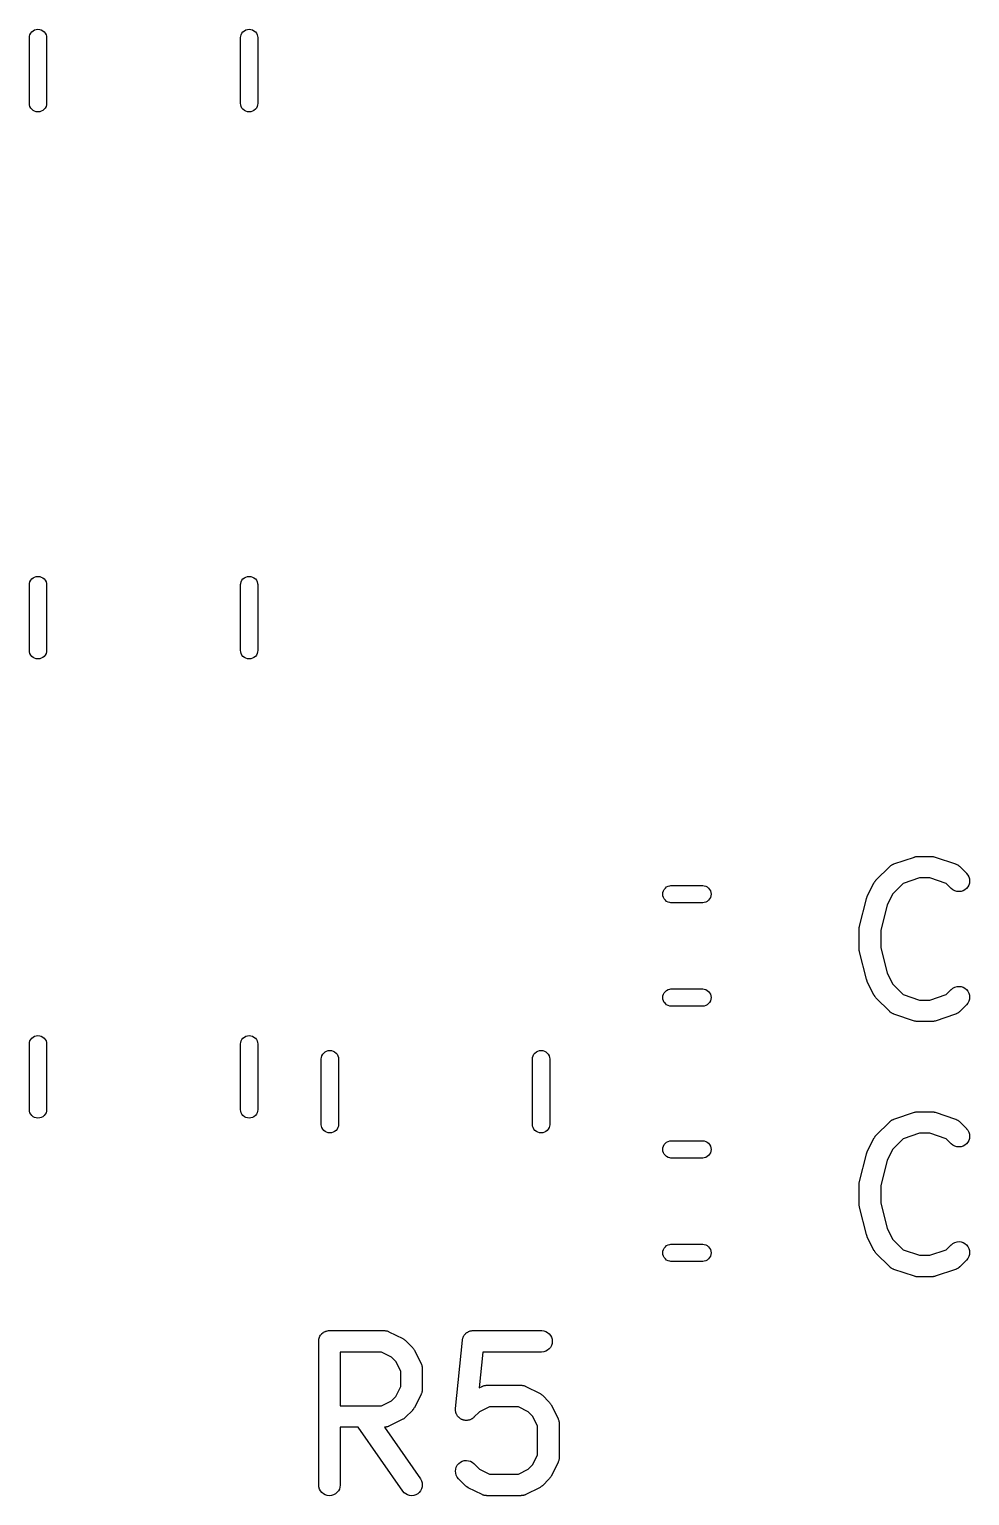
# Model space of a CAD drawing. Extents: x 86.3 to 156, y -71.2 to -29.1.
# Drawn here: x 143.48 to 150.02, y -50.57 to -40.35 of the extents above; entities that cross this region are included whole.
import ezdxf

# ---------------------------------------------------------------- set-up
doc = ezdxf.new("R2010")
doc.units = 0
doc.layers.add('BLACK', color=7, linetype='CONTINUOUS')

msp = doc.modelspace()

# ---------------------------------------------------------------- linework, layer by layer
at = {"layer": 'BLACK', "linetype": 'CONTINUOUS'}
for p, q in [((143.477, -40.41), (143.478, -40.4012)), ((143.477, -40.87), (143.477, -40.41)), ((143.478, -40.4012), (143.481, -40.3899)), ((143.481, -40.3899), (143.487, -40.3794)), ((143.487, -40.3794), (143.494, -40.3703)), ((143.494, -40.3703), (143.504, -40.3628)), ((143.504, -40.3628), (143.514, -40.3572)), ((143.514, -40.3572), (143.525, -40.3538)), ((143.525, -40.3538), (143.537, -40.3526)), ((143.537, -40.3526), (143.549, -40.3538)), ((143.549, -40.3538), (143.56, -40.3572)), ((143.56, -40.3572), (143.57, -40.3628)), ((143.57, -40.3628), (143.58, -40.3703)), ((143.58, -40.3703), (143.587, -40.3794)), ((143.587, -40.3794), (143.593, -40.3899)), ((143.593, -40.3899), (143.596, -40.4012)), ((143.596, -40.4012), (143.597, -40.41)), ((143.597, -40.41), (143.597, -40.87)), ((144.947, -40.41), (144.948, -40.4012)), ((144.947, -40.87), (144.947, -40.41)), ((144.948, -40.4012), (144.951, -40.3899)), ((144.951, -40.3899), (144.957, -40.3794)), ((144.957, -40.3794), (144.964, -40.3703)), ((144.964, -40.3703), (144.974, -40.3628)), ((144.974, -40.3628), (144.984, -40.3572)), ((144.984, -40.3572), (144.995, -40.3538)), ((144.995, -40.3538), (145.007, -40.3526)), ((145.007, -40.3526), (145.019, -40.3538)), ((145.019, -40.3538), (145.03, -40.3572)), ((145.03, -40.3572), (145.04, -40.3628)), ((145.04, -40.3628), (145.05, -40.3703)), ((145.05, -40.3703), (145.057, -40.3794)), ((145.057, -40.3794), (145.063, -40.3899)), ((145.063, -40.3899), (145.066, -40.4012)), ((145.066, -40.4012), (145.067, -40.41)), ((145.067, -40.41), (145.067, -40.87)), ((143.478, -40.8788), (143.477, -40.87)), ((143.481, -40.8901), (143.478, -40.8788)), ((143.487, -40.9006), (143.481, -40.8901)), ((143.494, -40.9097), (143.487, -40.9006)), ((143.504, -40.9172), (143.494, -40.9097)), ((143.514, -40.9228), (143.504, -40.9172)), ((143.525, -40.9262), (143.514, -40.9228)), ((143.537, -40.9274), (143.525, -40.9262)), ((143.549, -40.9262), (143.537, -40.9274)), ((143.56, -40.9228), (143.549, -40.9262)), ((143.57, -40.9172), (143.56, -40.9228)), ((143.58, -40.9097), (143.57, -40.9172)), ((143.587, -40.9006), (143.58, -40.9097)), ((143.593, -40.8901), (143.587, -40.9006)), ((143.596, -40.8788), (143.593, -40.8901)), ((143.597, -40.87), (143.596, -40.8788)), ((144.948, -40.8788), (144.947, -40.87)), ((144.951, -40.8901), (144.948, -40.8788)), ((144.957, -40.9006), (144.951, -40.8901)), ((144.964, -40.9097), (144.957, -40.9006)), ((144.974, -40.9172), (144.964, -40.9097)), ((144.984, -40.9228), (144.974, -40.9172)), ((144.995, -40.9262), (144.984, -40.9228)), ((145.007, -40.9274), (144.995, -40.9262)), ((145.019, -40.9262), (145.007, -40.9274)), ((145.03, -40.9228), (145.019, -40.9262)), ((145.04, -40.9172), (145.03, -40.9228)), ((145.05, -40.9097), (145.04, -40.9172)), ((145.057, -40.9006), (145.05, -40.9097)), ((145.063, -40.8901), (145.057, -40.9006)), ((145.066, -40.8788), (145.063, -40.8901)), ((145.067, -40.87), (145.066, -40.8788)), ((143.477, -44.22), (143.478, -44.2112)), ((143.477, -44.68), (143.477, -44.22)), ((143.478, -44.2112), (143.481, -44.1999)), ((143.481, -44.1999), (143.487, -44.1894)), ((143.487, -44.1894), (143.494, -44.1803)), ((143.494, -44.1803), (143.504, -44.1728)), ((143.504, -44.1728), (143.514, -44.1672)), ((143.514, -44.1672), (143.525, -44.1638)), ((143.525, -44.1638), (143.537, -44.1626)), ((143.537, -44.1626), (143.549, -44.1638)), ((143.549, -44.1638), (143.56, -44.1672)), ((143.56, -44.1672), (143.57, -44.1728)), ((143.57, -44.1728), (143.58, -44.1803)), ((143.58, -44.1803), (143.587, -44.1894)), ((143.587, -44.1894), (143.593, -44.1999)), ((143.593, -44.1999), (143.596, -44.2112)), ((143.596, -44.2112), (143.597, -44.22)), ((143.597, -44.22), (143.597, -44.68)), ((144.947, -44.22), (144.948, -44.2112)), ((144.947, -44.68), (144.947, -44.22)), ((144.948, -44.2112), (144.951, -44.1999)), ((144.951, -44.1999), (144.957, -44.1894)), ((144.957, -44.1894), (144.964, -44.1803)), ((144.964, -44.1803), (144.974, -44.1728)), ((144.974, -44.1728), (144.984, -44.1672)), ((144.984, -44.1672), (144.995, -44.1638)), ((144.995, -44.1638), (145.007, -44.1626)), ((145.007, -44.1626), (145.019, -44.1638)), ((145.019, -44.1638), (145.03, -44.1672)), ((145.03, -44.1672), (145.04, -44.1728)), ((145.04, -44.1728), (145.05, -44.1803)), ((145.05, -44.1803), (145.057, -44.1894)), ((145.057, -44.1894), (145.063, -44.1999)), ((145.063, -44.1999), (145.066, -44.2112)), ((145.066, -44.2112), (145.067, -44.22)), ((145.067, -44.22), (145.067, -44.68)), ((143.478, -44.6888), (143.477, -44.68)), ((143.481, -44.7001), (143.478, -44.6888)), ((143.487, -44.7106), (143.481, -44.7001)), ((143.494, -44.7197), (143.487, -44.7106)), ((143.504, -44.7272), (143.494, -44.7197)), ((143.514, -44.7328), (143.504, -44.7272)), ((143.57, -44.7272), (143.56, -44.7328)), ((143.58, -44.7197), (143.57, -44.7272)), ((143.587, -44.7106), (143.58, -44.7197)), ((143.593, -44.7001), (143.587, -44.7106)), ((143.596, -44.6888), (143.593, -44.7001)), ((143.597, -44.68), (143.596, -44.6888)), ((144.948, -44.6888), (144.947, -44.68)), ((144.951, -44.7001), (144.948, -44.6888)), ((144.957, -44.7106), (144.951, -44.7001)), ((144.964, -44.7197), (144.957, -44.7106)), ((144.974, -44.7272), (144.964, -44.7197)), ((144.984, -44.7328), (144.974, -44.7272)), ((145.04, -44.7272), (145.03, -44.7328)), ((145.05, -44.7197), (145.04, -44.7272)), ((145.057, -44.7106), (145.05, -44.7197)), ((145.063, -44.7001), (145.057, -44.7106)), ((145.066, -44.6888), (145.063, -44.7001)), ((145.067, -44.68), (145.066, -44.6888)), ((143.525, -44.7362), (143.514, -44.7328)), ((143.537, -44.7374), (143.525, -44.7362)), ((143.549, -44.7362), (143.537, -44.7374)), ((143.56, -44.7328), (143.549, -44.7362)), ((144.995, -44.7362), (144.984, -44.7328)), ((145.007, -44.7374), (144.995, -44.7362)), ((145.019, -44.7362), (145.007, -44.7374)), ((145.03, -44.7328), (145.019, -44.7362)), ((149.495, -46.1648), (149.638, -46.1172)), ((149.638, -46.1172), (149.639, -46.1169)), ((149.639, -46.1169), (149.643, -46.116)), ((149.643, -46.116), (149.647, -46.1148)), ((149.647, -46.1148), (149.65, -46.1145)), ((149.65, -46.1145), (149.653, -46.1139)), ((149.653, -46.1139), (149.657, -46.1138)), ((149.657, -46.1138), (149.662, -46.1134)), ((149.662, -46.1134), (149.757, -46.1134)), ((149.757, -46.1134), (149.758, -46.1134)), ((149.758, -46.1134), (149.762, -46.1139)), ((149.762, -46.1139), (149.766, -46.114)), ((149.766, -46.114), (149.769, -46.1147)), ((149.769, -46.1147), (149.772, -46.115)), ((149.772, -46.115), (149.776, -46.1163)), ((149.776, -46.1163), (149.781, -46.1172)), ((149.781, -46.1172), (149.923, -46.1648)), ((149.37, -46.2782), (149.466, -46.183)), ((149.466, -46.1822), (149.468, -46.1809)), ((149.466, -46.183), (149.466, -46.1822)), ((149.468, -46.1809), (149.47, -46.1793)), ((149.47, -46.1793), (149.474, -46.1763)), ((149.474, -46.1763), (149.478, -46.1731)), ((149.478, -46.1731), (149.48, -46.1721)), ((149.48, -46.1721), (149.482, -46.1708)), ((149.482, -46.1708), (149.486, -46.1687)), ((149.486, -46.1687), (149.491, -46.1664)), ((149.491, -46.1664), (149.493, -46.1657)), ((149.493, -46.1657), (149.495, -46.1648)), ((149.674, -46.2634), (149.559, -46.3016)), ((149.745, -46.2634), (149.674, -46.2634)), ((149.859, -46.3016), (149.745, -46.2634)), ((149.923, -46.1648), (149.924, -46.1652)), ((149.924, -46.1652), (149.926, -46.1661)), ((149.926, -46.1661), (149.929, -46.1668)), ((149.929, -46.1668), (149.933, -46.1692)), ((149.933, -46.1692), (149.938, -46.1713)), ((149.938, -46.1713), (149.939, -46.1726)), ((149.939, -46.1726), (149.941, -46.1737)), ((149.941, -46.1737), (149.945, -46.1769)), ((149.945, -46.1769), (149.95, -46.1799)), ((149.95, -46.1799), (149.951, -46.1816)), ((149.951, -46.1816), (149.953, -46.183)), ((149.953, -46.183), (150, -46.2306)), ((150, -46.2306), (150.001, -46.2313)), ((150.001, -46.2313), (150.01, -46.2428)), ((150.01, -46.2428), (150.017, -46.2558)), ((150.017, -46.2558), (150.021, -46.2698)), ((147.886, -46.376), (147.887, -46.3642)), ((147.887, -46.3642), (147.89, -46.3529)), ((147.89, -46.3529), (147.896, -46.3425)), ((147.896, -46.3425), (147.904, -46.3334)), ((147.904, -46.3334), (147.913, -46.3259)), ((147.913, -46.3259), (147.923, -46.3203)), ((147.923, -46.3203), (147.934, -46.3169)), ((147.934, -46.3169), (147.943, -46.316)), ((147.943, -46.316), (148.165, -46.316)), ((148.165, -46.316), (148.174, -46.3169)), ((148.174, -46.3169), (148.185, -46.3203)), ((148.185, -46.3203), (148.195, -46.3259)), ((148.195, -46.3259), (148.204, -46.3334)), ((148.204, -46.3334), (148.212, -46.3425)), ((148.212, -46.3425), (148.218, -46.3529)), ((148.218, -46.3529), (148.221, -46.3642)), ((148.221, -46.3642), (148.222, -46.376)), ((149.309, -46.3929), (149.356, -46.2977)), ((149.356, -46.2977), (149.357, -46.2968)), ((149.357, -46.2968), (149.359, -46.2932)), ((149.359, -46.2932), (149.361, -46.2895)), ((149.361, -46.2895), (149.363, -46.2871)), ((149.363, -46.2871), (149.365, -46.2845)), ((149.365, -46.2845), (149.368, -46.2815)), ((149.368, -46.2815), (149.37, -46.2782)), ((149.559, -46.3016), (149.485, -46.3757)), ((149.894, -46.3367), (149.859, -46.3016)), ((149.906, -46.3459), (149.894, -46.3367)), ((149.919, -46.3529), (149.906, -46.3459)), ((149.933, -46.3571), (149.919, -46.3529)), ((149.947, -46.3586), (149.933, -46.3571)), ((149.962, -46.3572), (149.947, -46.3586)), ((149.976, -46.3531), (149.962, -46.3572)), ((149.989, -46.3462), (149.976, -46.3531)), ((150, -46.337), (149.989, -46.3462)), ((150.009, -46.3258), (150, -46.337)), ((150.016, -46.3129), (150.009, -46.3258)), ((150.021, -46.299), (150.016, -46.3129)), ((150.021, -46.2698), (150.022, -46.2844)), ((150.022, -46.2844), (150.021, -46.299)), ((147.887, -46.3878), (147.886, -46.376)), ((147.89, -46.3991), (147.887, -46.3878)), ((147.896, -46.4095), (147.89, -46.3991)), ((147.904, -46.4186), (147.896, -46.4095)), ((147.913, -46.4261), (147.904, -46.4186)), ((147.923, -46.4317), (147.913, -46.4261)), ((147.934, -46.4351), (147.923, -46.4317)), ((147.943, -46.436), (147.934, -46.4351)), ((148.165, -46.436), (147.943, -46.436)), ((148.174, -46.4351), (148.165, -46.436)), ((148.185, -46.4317), (148.174, -46.4351)), ((148.195, -46.4261), (148.185, -46.4317)), ((148.204, -46.4186), (148.195, -46.4261)), ((148.212, -46.4095), (148.204, -46.4186)), ((148.218, -46.3991), (148.212, -46.4095)), ((148.221, -46.3878), (148.218, -46.3991)), ((148.222, -46.376), (148.221, -46.3878)), ((149.256, -46.5988), (149.303, -46.4083)), ((149.303, -46.4073), (149.304, -46.4069)), ((149.303, -46.4083), (149.303, -46.4073)), ((149.304, -46.4066), (149.306, -46.4001)), ((149.304, -46.4069), (149.304, -46.4066)), ((149.306, -46.4001), (149.309, -46.3936)), ((149.309, -46.3933), (149.309, -46.3929)), ((149.309, -46.3936), (149.309, -46.3933)), ((149.447, -46.4527), (149.403, -46.6262)), ((149.485, -46.3757), (149.447, -46.4527)), ((149.253, -46.6132), (149.254, -46.6073)), ((149.253, -46.6146), (149.253, -46.6132)), ((149.253, -46.6159), (149.253, -46.6146)), ((149.253, -46.617), (149.253, -46.6159)), ((149.253, -46.7598), (149.253, -46.617)), ((149.254, -46.6073), (149.255, -46.6014)), ((149.255, -46.6001), (149.256, -46.5988)), ((149.255, -46.6014), (149.255, -46.6001)), ((149.403, -46.6262), (149.403, -46.7506)), ((149.253, -46.7611), (149.253, -46.7598)), ((149.253, -46.7625), (149.253, -46.7611)), ((149.254, -46.7684), (149.253, -46.7625)), ((149.255, -46.7744), (149.254, -46.7684)), ((149.255, -46.7757), (149.255, -46.7744)), ((149.403, -46.7506), (149.447, -46.9241)), ((149.255, -46.777), (149.255, -46.7757)), ((149.256, -46.778), (149.255, -46.777)), ((149.303, -46.9685), (149.256, -46.778)), ((149.303, -46.9688), (149.303, -46.9685)), ((149.303, -46.9691), (149.303, -46.9688)), ((149.306, -46.9756), (149.303, -46.9691)), ((149.308, -46.9823), (149.306, -46.9756)), ((149.447, -46.9241), (149.485, -47.0011)), ((147.887, -47.0842), (147.89, -47.0729)), ((147.89, -47.0729), (147.896, -47.0625)), ((147.896, -47.0625), (147.904, -47.0534)), ((147.904, -47.0534), (147.913, -47.0459)), ((147.913, -47.0459), (147.923, -47.0403)), ((147.923, -47.0403), (147.934, -47.0369)), ((147.934, -47.0369), (147.943, -47.036)), ((147.943, -47.036), (148.165, -47.036)), ((148.165, -47.036), (148.174, -47.0369)), ((148.174, -47.0369), (148.185, -47.0403)), ((148.185, -47.0403), (148.195, -47.0459)), ((148.195, -47.0459), (148.204, -47.0534)), ((148.204, -47.0534), (148.212, -47.0625)), ((148.212, -47.0625), (148.218, -47.0729)), ((148.218, -47.0729), (148.221, -47.0842)), ((149.308, -46.9826), (149.308, -46.9823)), ((149.308, -46.9829), (149.308, -46.9826)), ((149.309, -46.9838), (149.308, -46.9829)), ((149.356, -47.0791), (149.309, -46.9838)), ((149.359, -47.0826), (149.356, -47.0791)), ((149.485, -47.0011), (149.559, -47.0752)), ((149.559, -47.0752), (149.674, -47.1134)), ((149.745, -47.1134), (149.859, -47.0752)), ((149.859, -47.0752), (149.894, -47.0401)), ((149.894, -47.0401), (149.895, -47.0394)), ((149.895, -47.0394), (149.906, -47.0302)), ((149.906, -47.0302), (149.919, -47.0235)), ((149.919, -47.0235), (149.934, -47.0194)), ((149.934, -47.0194), (149.948, -47.0181)), ((149.948, -47.0181), (149.963, -47.0197)), ((149.963, -47.0197), (149.977, -47.0241)), ((149.977, -47.0241), (149.989, -47.0311)), ((149.989, -47.0311), (150.001, -47.0405)), ((150.001, -47.0405), (150.01, -47.0519)), ((150.01, -47.0519), (150.017, -47.0648)), ((150.017, -47.0648), (150.021, -47.0788)), ((150.021, -47.0788), (150.022, -47.0934)), ((147.886, -47.096), (147.887, -47.0842)), ((147.887, -47.1078), (147.886, -47.096)), ((147.89, -47.1191), (147.887, -47.1078)), ((147.896, -47.1295), (147.89, -47.1191)), ((147.904, -47.1386), (147.896, -47.1295)), ((147.913, -47.1461), (147.904, -47.1386)), ((147.923, -47.1517), (147.913, -47.1461)), ((147.934, -47.1551), (147.923, -47.1517)), ((147.943, -47.156), (147.934, -47.1551)), ((148.165, -47.156), (147.943, -47.156)), ((148.174, -47.1551), (148.165, -47.156)), ((148.185, -47.1517), (148.174, -47.1551)), ((148.195, -47.1461), (148.185, -47.1517)), ((148.204, -47.1386), (148.195, -47.1461)), ((148.212, -47.1295), (148.204, -47.1386)), ((148.218, -47.1191), (148.212, -47.1295)), ((148.221, -47.1078), (148.218, -47.1191)), ((148.221, -47.0842), (148.222, -47.096)), ((148.222, -47.096), (148.221, -47.1078)), ((149.361, -47.0864), (149.359, -47.0826)), ((149.363, -47.0888), (149.361, -47.0864)), ((149.364, -47.0915), (149.363, -47.0888)), ((149.367, -47.0945), (149.364, -47.0915)), ((149.37, -47.0978), (149.367, -47.0945)), ((149.37, -47.0986), (149.37, -47.0978)), ((149.466, -47.1938), (149.37, -47.0986)), ((149.674, -47.1134), (149.745, -47.1134)), ((150, -47.1462), (149.953, -47.1938)), ((150.01, -47.1349), (150, -47.1462)), ((150.017, -47.122), (150.01, -47.1349)), ((150.021, -47.108), (150.017, -47.122)), ((150.022, -47.0934), (150.021, -47.108)), ((149.467, -47.1952), (149.466, -47.1938)), ((149.469, -47.1968), (149.467, -47.1952)), ((149.473, -47.1998), (149.469, -47.1968)), ((149.477, -47.2031), (149.473, -47.1998)), ((149.479, -47.2041), (149.477, -47.2031)), ((149.481, -47.2054), (149.479, -47.2041)), ((149.485, -47.2076), (149.481, -47.2054)), ((149.49, -47.21), (149.485, -47.2076)), ((149.492, -47.2106), (149.49, -47.21)), ((149.494, -47.2116), (149.492, -47.2106)), ((149.495, -47.2119), (149.494, -47.2116)), ((149.638, -47.2595), (149.495, -47.2119)), ((149.642, -47.2605), (149.638, -47.2595)), ((149.646, -47.2617), (149.642, -47.2605)), ((149.649, -47.2621), (149.646, -47.2617)), ((149.652, -47.2628), (149.649, -47.2621)), ((149.656, -47.2629), (149.652, -47.2628)), ((149.661, -47.2634), (149.656, -47.2629)), ((149.662, -47.2634), (149.661, -47.2634)), ((149.757, -47.2634), (149.662, -47.2634)), ((149.761, -47.263), (149.757, -47.2634)), ((149.765, -47.2629), (149.761, -47.263)), ((149.768, -47.2623), (149.765, -47.2629)), ((149.771, -47.262), (149.768, -47.2623)), ((149.775, -47.2607), (149.771, -47.262)), ((149.78, -47.2599), (149.775, -47.2607)), ((149.781, -47.2595), (149.78, -47.2599)), ((149.923, -47.2119), (149.781, -47.2595)), ((149.925, -47.211), (149.923, -47.2119)), ((149.928, -47.2104), (149.925, -47.211)), ((149.932, -47.208), (149.928, -47.2104)), ((149.937, -47.206), (149.932, -47.208)), ((149.939, -47.2047), (149.937, -47.206)), ((149.941, -47.2037), (149.939, -47.2047)), ((149.945, -47.2005), (149.941, -47.2037)), ((149.949, -47.1975), (149.945, -47.2005)), ((149.95, -47.1959), (149.949, -47.1975)), ((149.952, -47.1945), (149.95, -47.1959)), ((149.953, -47.1938), (149.952, -47.1945)), ((143.487, -47.3879), (143.494, -47.3788)), ((143.494, -47.3788), (143.504, -47.3713)), ((143.504, -47.3713), (143.514, -47.3657)), ((143.514, -47.3657), (143.525, -47.3623)), ((143.525, -47.3623), (143.537, -47.3611)), ((143.537, -47.3611), (143.549, -47.3623)), ((143.549, -47.3623), (143.56, -47.3657)), ((143.56, -47.3657), (143.57, -47.3713)), ((143.57, -47.3713), (143.58, -47.3788)), ((143.58, -47.3788), (143.587, -47.3879)), ((144.957, -47.3879), (144.964, -47.3788)), ((144.964, -47.3788), (144.974, -47.3713)), ((144.974, -47.3713), (144.984, -47.3657)), ((144.984, -47.3657), (144.995, -47.3623)), ((144.995, -47.3623), (145.007, -47.3611)), ((145.007, -47.3611), (145.019, -47.3623)), ((145.019, -47.3623), (145.03, -47.3657)), ((145.03, -47.3657), (145.04, -47.3713)), ((145.04, -47.3713), (145.05, -47.3788)), ((145.05, -47.3788), (145.057, -47.3879)), ((143.477, -47.4185), (143.478, -47.4097)), ((143.477, -47.8785), (143.477, -47.4185)), ((143.478, -47.4097), (143.481, -47.3984)), ((143.481, -47.3984), (143.487, -47.3879)), ((143.587, -47.3879), (143.593, -47.3984)), ((143.593, -47.3984), (143.596, -47.4097)), ((143.596, -47.4097), (143.597, -47.4185)), ((143.597, -47.4185), (143.597, -47.8785)), ((144.947, -47.4185), (144.948, -47.4097)), ((144.947, -47.8785), (144.947, -47.4185)), ((144.948, -47.4097), (144.951, -47.3984)), ((144.951, -47.3984), (144.957, -47.3879)), ((145.057, -47.3879), (145.063, -47.3984)), ((145.063, -47.3984), (145.066, -47.4097)), ((145.066, -47.4097), (145.067, -47.4185)), ((145.067, -47.4185), (145.067, -47.8785)), ((145.519, -47.4914), (145.526, -47.4823)), ((145.526, -47.4823), (145.536, -47.4748)), ((145.536, -47.4748), (145.546, -47.4692)), ((145.546, -47.4692), (145.557, -47.4658)), ((145.557, -47.4658), (145.569, -47.4646)), ((145.569, -47.4646), (145.581, -47.4658)), ((145.581, -47.4658), (145.592, -47.4692)), ((145.592, -47.4692), (145.602, -47.4748)), ((145.602, -47.4748), (145.612, -47.4823)), ((145.612, -47.4823), (145.619, -47.4914)), ((146.989, -47.4914), (146.996, -47.4823)), ((146.996, -47.4823), (147.006, -47.4748)), ((147.006, -47.4748), (147.016, -47.4692)), ((147.016, -47.4692), (147.027, -47.4658)), ((147.027, -47.4658), (147.039, -47.4646)), ((147.039, -47.4646), (147.051, -47.4658)), ((147.051, -47.4658), (147.062, -47.4692)), ((147.062, -47.4692), (147.072, -47.4748)), ((147.072, -47.4748), (147.082, -47.4823)), ((147.082, -47.4823), (147.089, -47.4914)), ((145.509, -47.522), (145.51, -47.5132)), ((145.509, -47.982), (145.509, -47.522)), ((145.51, -47.5132), (145.513, -47.5019)), ((145.513, -47.5019), (145.519, -47.4914)), ((145.619, -47.4914), (145.625, -47.5019)), ((145.625, -47.5019), (145.628, -47.5132)), ((145.628, -47.5132), (145.629, -47.522)), ((145.629, -47.522), (145.629, -47.982)), ((146.979, -47.522), (146.98, -47.5132)), ((146.979, -47.982), (146.979, -47.522)), ((146.98, -47.5132), (146.983, -47.5019)), ((146.983, -47.5019), (146.989, -47.4914)), ((147.089, -47.4914), (147.095, -47.5019)), ((147.095, -47.5019), (147.098, -47.5132)), ((147.098, -47.5132), (147.099, -47.522)), ((147.099, -47.522), (147.099, -47.982)), ((143.478, -47.8873), (143.477, -47.8785)), ((143.481, -47.8986), (143.478, -47.8873)), ((143.596, -47.8873), (143.593, -47.8986)), ((143.597, -47.8785), (143.596, -47.8873)), ((144.948, -47.8873), (144.947, -47.8785)), ((144.951, -47.8986), (144.948, -47.8873)), ((145.066, -47.8873), (145.063, -47.8986)), ((145.067, -47.8785), (145.066, -47.8873)), ((149.495, -47.9428), (149.638, -47.8952)), ((149.638, -47.8952), (149.639, -47.8949)), ((149.639, -47.8949), (149.643, -47.894)), ((149.643, -47.894), (149.647, -47.8928)), ((149.647, -47.8928), (149.65, -47.8925)), ((149.65, -47.8925), (149.653, -47.8919)), ((149.653, -47.8919), (149.657, -47.8918)), ((149.657, -47.8918), (149.662, -47.8914)), ((149.662, -47.8914), (149.757, -47.8914)), ((149.757, -47.8914), (149.758, -47.8914)), ((149.758, -47.8914), (149.762, -47.8919)), ((149.762, -47.8919), (149.766, -47.892)), ((149.766, -47.892), (149.769, -47.8927)), ((149.769, -47.8927), (149.772, -47.893)), ((149.772, -47.893), (149.776, -47.8943)), ((149.776, -47.8943), (149.781, -47.8952)), ((149.781, -47.8952), (149.923, -47.9428)), ((143.487, -47.9091), (143.481, -47.8986)), ((143.494, -47.9182), (143.487, -47.9091)), ((143.504, -47.9257), (143.494, -47.9182)), ((143.514, -47.9313), (143.504, -47.9257)), ((143.525, -47.9347), (143.514, -47.9313)), ((143.537, -47.9359), (143.525, -47.9347)), ((143.549, -47.9347), (143.537, -47.9359)), ((143.56, -47.9313), (143.549, -47.9347)), ((143.57, -47.9257), (143.56, -47.9313)), ((143.58, -47.9182), (143.57, -47.9257)), ((143.587, -47.9091), (143.58, -47.9182)), ((143.593, -47.8986), (143.587, -47.9091)), ((144.957, -47.9091), (144.951, -47.8986)), ((144.964, -47.9182), (144.957, -47.9091)), ((144.974, -47.9257), (144.964, -47.9182)), ((144.984, -47.9313), (144.974, -47.9257)), ((144.995, -47.9347), (144.984, -47.9313)), ((145.007, -47.9359), (144.995, -47.9347)), ((145.019, -47.9347), (145.007, -47.9359)), ((145.03, -47.9313), (145.019, -47.9347)), ((145.04, -47.9257), (145.03, -47.9313)), ((145.05, -47.9182), (145.04, -47.9257)), ((145.057, -47.9091), (145.05, -47.9182)), ((145.063, -47.8986), (145.057, -47.9091)), ((145.51, -47.9908), (145.509, -47.982)), ((145.513, -48.0021), (145.51, -47.9908)), ((145.628, -47.9908), (145.625, -48.0021)), ((145.629, -47.982), (145.628, -47.9908)), ((146.98, -47.9908), (146.979, -47.982)), ((146.983, -48.0021), (146.98, -47.9908)), ((147.098, -47.9908), (147.095, -48.0021)), ((147.099, -47.982), (147.098, -47.9908)), ((149.37, -48.0562), (149.466, -47.961)), ((149.466, -47.9602), (149.468, -47.9589)), ((149.466, -47.961), (149.466, -47.9602)), ((149.468, -47.9589), (149.47, -47.9573)), ((149.47, -47.9573), (149.474, -47.9543)), ((149.474, -47.9543), (149.478, -47.9511)), ((149.478, -47.9511), (149.48, -47.9501)), ((149.48, -47.9501), (149.482, -47.9488)), ((149.482, -47.9488), (149.486, -47.9467)), ((149.486, -47.9467), (149.491, -47.9444)), ((149.491, -47.9444), (149.493, -47.9437)), ((149.493, -47.9437), (149.495, -47.9428)), ((149.923, -47.9428), (149.924, -47.9432)), ((149.924, -47.9432), (149.926, -47.9441)), ((149.926, -47.9441), (149.929, -47.9448)), ((149.929, -47.9448), (149.933, -47.9472)), ((149.933, -47.9472), (149.938, -47.9493)), ((149.938, -47.9493), (149.939, -47.9506)), ((149.939, -47.9506), (149.941, -47.9517)), ((149.941, -47.9517), (149.945, -47.9549)), ((149.945, -47.9549), (149.95, -47.9579)), ((149.95, -47.9579), (149.951, -47.9596)), ((149.951, -47.9596), (149.953, -47.961)), ((149.953, -47.961), (150, -48.0086)), ((145.519, -48.0126), (145.513, -48.0021)), ((145.526, -48.0217), (145.519, -48.0126)), ((145.536, -48.0292), (145.526, -48.0217)), ((145.546, -48.0348), (145.536, -48.0292)), ((145.557, -48.0382), (145.546, -48.0348)), ((145.569, -48.0394), (145.557, -48.0382)), ((145.581, -48.0382), (145.569, -48.0394)), ((145.592, -48.0348), (145.581, -48.0382)), ((145.602, -48.0292), (145.592, -48.0348)), ((145.612, -48.0217), (145.602, -48.0292)), ((145.619, -48.0126), (145.612, -48.0217)), ((145.625, -48.0021), (145.619, -48.0126)), ((146.989, -48.0126), (146.983, -48.0021)), ((146.996, -48.0217), (146.989, -48.0126)), ((147.006, -48.0292), (146.996, -48.0217)), ((147.016, -48.0348), (147.006, -48.0292)), ((147.027, -48.0382), (147.016, -48.0348)), ((147.039, -48.0394), (147.027, -48.0382)), ((147.051, -48.0382), (147.039, -48.0394)), ((147.062, -48.0348), (147.051, -48.0382)), ((147.072, -48.0292), (147.062, -48.0348)), ((147.082, -48.0217), (147.072, -48.0292)), ((147.089, -48.0126), (147.082, -48.0217)), ((147.095, -48.0021), (147.089, -48.0126)), ((147.913, -48.1039), (147.923, -48.0983)), ((147.923, -48.0983), (147.934, -48.0949)), ((147.934, -48.0949), (147.943, -48.094)), ((147.943, -48.094), (148.165, -48.094)), ((148.165, -48.094), (148.174, -48.0949)), ((148.174, -48.0949), (148.185, -48.0983)), ((148.185, -48.0983), (148.195, -48.1039)), ((149.309, -48.1709), (149.356, -48.0757)), ((149.356, -48.0757), (149.357, -48.0748)), ((149.357, -48.0748), (149.359, -48.0712)), ((149.359, -48.0712), (149.361, -48.0675)), ((149.361, -48.0675), (149.363, -48.0651)), ((149.363, -48.0651), (149.365, -48.0625)), ((149.365, -48.0625), (149.368, -48.0595)), ((149.368, -48.0595), (149.37, -48.0562)), ((149.559, -48.0796), (149.485, -48.1537)), ((149.674, -48.0414), (149.559, -48.0796)), ((149.745, -48.0414), (149.674, -48.0414)), ((149.859, -48.0796), (149.745, -48.0414)), ((149.894, -48.1147), (149.859, -48.0796)), ((150, -48.0086), (150.001, -48.0093)), ((150.001, -48.0093), (150.01, -48.0208)), ((150.016, -48.0909), (150.009, -48.1038)), ((150.01, -48.0208), (150.017, -48.0338)), ((150.021, -48.077), (150.016, -48.0909)), ((150.017, -48.0338), (150.021, -48.0478)), ((150.021, -48.0478), (150.022, -48.0624)), ((150.022, -48.0624), (150.021, -48.077)), ((147.886, -48.154), (147.887, -48.1422)), ((147.887, -48.1658), (147.886, -48.154)), ((147.887, -48.1422), (147.89, -48.1309)), ((147.89, -48.1771), (147.887, -48.1658)), ((147.89, -48.1309), (147.896, -48.1205)), ((147.896, -48.1875), (147.89, -48.1771)), ((147.896, -48.1205), (147.904, -48.1114)), ((147.904, -48.1966), (147.896, -48.1875)), ((147.904, -48.1114), (147.913, -48.1039)), ((147.913, -48.2041), (147.904, -48.1966)), ((147.923, -48.2097), (147.913, -48.2041)), ((148.195, -48.2041), (148.185, -48.2097)), ((148.195, -48.1039), (148.204, -48.1114)), ((148.204, -48.1966), (148.195, -48.2041)), ((148.204, -48.1114), (148.212, -48.1205)), ((148.212, -48.1875), (148.204, -48.1966)), ((148.212, -48.1205), (148.218, -48.1309)), ((148.218, -48.1771), (148.212, -48.1875)), ((148.218, -48.1309), (148.221, -48.1422)), ((148.221, -48.1658), (148.218, -48.1771)), ((148.221, -48.1422), (148.222, -48.154)), ((148.222, -48.154), (148.221, -48.1658)), ((149.256, -48.3768), (149.303, -48.1863)), ((149.303, -48.1853), (149.304, -48.1849)), ((149.303, -48.1863), (149.303, -48.1853)), ((149.304, -48.1846), (149.306, -48.1781)), ((149.304, -48.1849), (149.304, -48.1846)), ((149.306, -48.1781), (149.309, -48.1716)), ((149.309, -48.1713), (149.309, -48.1709)), ((149.309, -48.1716), (149.309, -48.1713)), ((149.485, -48.1537), (149.447, -48.2307)), ((149.906, -48.1239), (149.894, -48.1147)), ((149.919, -48.1309), (149.906, -48.1239)), ((149.933, -48.1351), (149.919, -48.1309)), ((149.947, -48.1366), (149.933, -48.1351)), ((149.962, -48.1352), (149.947, -48.1366)), ((149.976, -48.1311), (149.962, -48.1352)), ((149.989, -48.1242), (149.976, -48.1311)), ((150, -48.115), (149.989, -48.1242)), ((150.009, -48.1038), (150, -48.115)), ((147.934, -48.2131), (147.923, -48.2097)), ((147.943, -48.214), (147.934, -48.2131)), ((148.165, -48.214), (147.943, -48.214)), ((148.174, -48.2131), (148.165, -48.214)), ((148.185, -48.2097), (148.174, -48.2131)), ((149.447, -48.2307), (149.403, -48.4042)), ((149.253, -48.3912), (149.254, -48.3853)), ((149.253, -48.3926), (149.253, -48.3912)), ((149.253, -48.3939), (149.253, -48.3926)), ((149.253, -48.395), (149.253, -48.3939)), ((149.253, -48.5378), (149.253, -48.395)), ((149.254, -48.3853), (149.255, -48.3794)), ((149.255, -48.3781), (149.256, -48.3768)), ((149.255, -48.3794), (149.255, -48.3781)), ((149.403, -48.4042), (149.403, -48.5286)), ((149.253, -48.5391), (149.253, -48.5378)), ((149.253, -48.5405), (149.253, -48.5391)), ((149.254, -48.5464), (149.253, -48.5405)), ((149.255, -48.5524), (149.254, -48.5464)), ((149.255, -48.5537), (149.255, -48.5524)), ((149.255, -48.555), (149.255, -48.5537)), ((149.256, -48.556), (149.255, -48.555)), ((149.303, -48.7465), (149.256, -48.556)), ((149.403, -48.5286), (149.447, -48.7021)), ((149.447, -48.7021), (149.485, -48.7791)), ((147.923, -48.8183), (147.934, -48.8149)), ((147.934, -48.8149), (147.943, -48.814)), ((147.943, -48.814), (148.165, -48.814)), ((148.165, -48.814), (148.174, -48.8149)), ((148.174, -48.8149), (148.185, -48.8183)), ((149.303, -48.7468), (149.303, -48.7465)), ((149.303, -48.7471), (149.303, -48.7468)), ((149.306, -48.7536), (149.303, -48.7471)), ((149.308, -48.7603), (149.306, -48.7536)), ((149.308, -48.7606), (149.308, -48.7603)), ((149.308, -48.7609), (149.308, -48.7606)), ((149.309, -48.7618), (149.308, -48.7609)), ((149.356, -48.8571), (149.309, -48.7618)), ((149.485, -48.7791), (149.559, -48.8532)), ((149.895, -48.8174), (149.906, -48.8082)), ((149.906, -48.8082), (149.919, -48.8015)), ((149.919, -48.8015), (149.934, -48.7974)), ((149.934, -48.7974), (149.948, -48.7961)), ((149.948, -48.7961), (149.963, -48.7977)), ((149.963, -48.7977), (149.977, -48.8021)), ((149.977, -48.8021), (149.989, -48.8091)), ((149.989, -48.8091), (150.001, -48.8185)), ((147.886, -48.874), (147.887, -48.8622)), ((147.887, -48.8858), (147.886, -48.874)), ((147.887, -48.8622), (147.89, -48.8509)), ((147.89, -48.8971), (147.887, -48.8858)), ((147.89, -48.8509), (147.896, -48.8405)), ((147.896, -48.9075), (147.89, -48.8971)), ((147.896, -48.8405), (147.904, -48.8314)), ((147.904, -48.9166), (147.896, -48.9075)), ((147.904, -48.8314), (147.913, -48.8239)), ((147.913, -48.9241), (147.904, -48.9166)), ((147.913, -48.8239), (147.923, -48.8183)), ((148.185, -48.8183), (148.195, -48.8239)), ((148.195, -48.8239), (148.204, -48.8314)), ((148.204, -48.9166), (148.195, -48.9241)), ((148.204, -48.8314), (148.212, -48.8405)), ((148.212, -48.9075), (148.204, -48.9166)), ((148.212, -48.8405), (148.218, -48.8509)), ((148.218, -48.8971), (148.212, -48.9075)), ((148.218, -48.8509), (148.221, -48.8622)), ((148.221, -48.8858), (148.218, -48.8971)), ((148.221, -48.8622), (148.222, -48.874)), ((148.222, -48.874), (148.221, -48.8858)), ((149.359, -48.8606), (149.356, -48.8571)), ((149.361, -48.8644), (149.359, -48.8606)), ((149.363, -48.8668), (149.361, -48.8644)), ((149.364, -48.8695), (149.363, -48.8668)), ((149.367, -48.8725), (149.364, -48.8695)), ((149.37, -48.8758), (149.367, -48.8725)), ((149.37, -48.8766), (149.37, -48.8758)), ((149.466, -48.9718), (149.37, -48.8766)), ((149.559, -48.8532), (149.674, -48.8914)), ((149.674, -48.8914), (149.745, -48.8914)), ((149.745, -48.8914), (149.859, -48.8532)), ((149.859, -48.8532), (149.894, -48.8181)), ((149.894, -48.8181), (149.895, -48.8174)), ((150.01, -48.9129), (150, -48.9242)), ((150.001, -48.8185), (150.01, -48.8299)), ((150.01, -48.8299), (150.017, -48.8428)), ((150.017, -48.9), (150.01, -48.9129)), ((150.017, -48.8428), (150.021, -48.8568)), ((150.021, -48.886), (150.017, -48.9)), ((150.021, -48.8568), (150.022, -48.8714)), ((150.022, -48.8714), (150.021, -48.886)), ((147.923, -48.9297), (147.913, -48.9241)), ((147.934, -48.9331), (147.923, -48.9297)), ((147.943, -48.934), (147.934, -48.9331)), ((148.165, -48.934), (147.943, -48.934)), ((148.174, -48.9331), (148.165, -48.934)), ((148.185, -48.9297), (148.174, -48.9331)), ((148.195, -48.9241), (148.185, -48.9297)), ((149.467, -48.9732), (149.466, -48.9718)), ((149.469, -48.9748), (149.467, -48.9732)), ((149.473, -48.9778), (149.469, -48.9748)), ((149.477, -48.9811), (149.473, -48.9778)), ((149.479, -48.9821), (149.477, -48.9811)), ((149.481, -48.9834), (149.479, -48.9821)), ((149.485, -48.9856), (149.481, -48.9834)), ((149.49, -48.988), (149.485, -48.9856)), ((149.492, -48.9886), (149.49, -48.988)), ((149.494, -48.9896), (149.492, -48.9886)), ((149.495, -48.9899), (149.494, -48.9896)), ((149.638, -49.0375), (149.495, -48.9899)), ((149.923, -48.9899), (149.781, -49.0375)), ((149.925, -48.989), (149.923, -48.9899)), ((149.928, -48.9884), (149.925, -48.989)), ((149.932, -48.986), (149.928, -48.9884)), ((149.937, -48.984), (149.932, -48.986)), ((149.939, -48.9827), (149.937, -48.984)), ((149.941, -48.9817), (149.939, -48.9827)), ((149.945, -48.9785), (149.941, -48.9817)), ((149.949, -48.9755), (149.945, -48.9785)), ((149.95, -48.9739), (149.949, -48.9755)), ((149.952, -48.9725), (149.95, -48.9739)), ((149.953, -48.9718), (149.952, -48.9725)), ((150, -48.9242), (149.953, -48.9718)), ((149.642, -49.0385), (149.638, -49.0375)), ((149.646, -49.0397), (149.642, -49.0385)), ((149.649, -49.0401), (149.646, -49.0397)), ((149.652, -49.0408), (149.649, -49.0401)), ((149.656, -49.0409), (149.652, -49.0408)), ((149.661, -49.0414), (149.656, -49.0409)), ((149.662, -49.0414), (149.661, -49.0414)), ((149.757, -49.0414), (149.662, -49.0414)), ((149.761, -49.041), (149.757, -49.0414)), ((149.765, -49.0409), (149.761, -49.041)), ((149.768, -49.0403), (149.765, -49.0409)), ((149.771, -49.04), (149.768, -49.0403)), ((149.775, -49.0387), (149.771, -49.04)), ((149.78, -49.0379), (149.775, -49.0387)), ((149.781, -49.0375), (149.78, -49.0379)), ((145.519, -49.4324), (145.524, -49.4279)), ((145.524, -49.4279), (145.525, -49.4278)), ((145.525, -49.4276), (145.531, -49.4244)), ((145.525, -49.4278), (145.525, -49.4276)), ((145.531, -49.4244), (145.537, -49.421)), ((145.537, -49.421), (145.538, -49.421)), ((145.538, -49.4208), (145.545, -49.4188)), ((145.538, -49.421), (145.538, -49.4208)), ((145.545, -49.4188), (145.551, -49.4168)), ((145.551, -49.4168), (145.552, -49.4168)), ((145.552, -49.4167), (145.559, -49.4161)), ((145.552, -49.4168), (145.552, -49.4167)), ((145.559, -49.4161), (145.566, -49.4154)), ((145.566, -49.4154), (145.947, -49.4154)), ((145.947, -49.4154), (145.948, -49.4154)), ((145.948, -49.4154), (145.95, -49.4156)), ((145.95, -49.4156), (145.952, -49.4156)), ((145.952, -49.4156), (145.957, -49.4164)), ((145.957, -49.4164), (145.962, -49.417)), ((145.962, -49.417), (145.965, -49.4177)), ((145.965, -49.4177), (145.967, -49.4181)), ((145.967, -49.4181), (145.972, -49.4199)), ((145.972, -49.4199), (145.976, -49.4214)), ((145.976, -49.4214), (145.978, -49.4225)), ((145.978, -49.4225), (145.98, -49.4233)), ((145.98, -49.4233), (146.076, -49.4709)), ((146.522, -49.43), (146.524, -49.4279)), ((146.524, -49.4279), (146.528, -49.426)), ((146.528, -49.426), (146.531, -49.4238)), ((146.531, -49.4238), (146.534, -49.4226)), ((146.534, -49.4226), (146.537, -49.421)), ((146.537, -49.421), (146.541, -49.4199)), ((146.541, -49.4199), (146.545, -49.4184)), ((146.545, -49.4184), (146.548, -49.4178)), ((146.548, -49.4178), (146.551, -49.4168)), ((146.551, -49.4168), (146.555, -49.4164)), ((146.555, -49.4164), (146.559, -49.4157)), ((146.559, -49.4157), (146.563, -49.4157)), ((146.563, -49.4157), (146.566, -49.4154)), ((146.566, -49.4154), (147.042, -49.4154)), ((147.042, -49.4154), (147.043, -49.4154)), ((147.043, -49.4154), (147.058, -49.417)), ((147.058, -49.417), (147.072, -49.4214)), ((147.072, -49.4214), (147.084, -49.4285)), ((147.084, -49.4285), (147.096, -49.4379)), ((145.491, -49.4893), (145.492, -49.4823)), ((145.491, -49.4898), (145.491, -49.4893)), ((145.491, -49.4899), (145.491, -49.4898)), ((145.491, -49.4904), (145.491, -49.4899)), ((145.491, -49.4899), (145.491, -49.4899)), ((145.491, -50.4904), (145.491, -49.4904)), ((145.492, -49.4753), (145.493, -49.475)), ((145.492, -49.4823), (145.492, -49.4753)), ((145.493, -49.4748), (145.495, -49.4681)), ((145.493, -49.475), (145.493, -49.4748)), ((145.495, -49.4681), (145.497, -49.4613)), ((145.497, -49.4608), (145.5, -49.4546)), ((145.497, -49.4611), (145.497, -49.4608)), ((145.497, -49.4613), (145.497, -49.4611)), ((145.5, -49.4546), (145.504, -49.4484)), ((145.504, -49.448), (145.509, -49.4426)), ((145.504, -49.4482), (145.504, -49.448)), ((145.504, -49.4484), (145.504, -49.4482)), ((145.509, -49.4426), (145.513, -49.4372)), ((145.513, -49.4368), (145.519, -49.4324)), ((145.513, -49.437), (145.513, -49.4368)), ((145.513, -49.4372), (145.513, -49.437)), ((146.076, -49.4709), (146.077, -49.4714)), ((146.077, -49.4714), (146.08, -49.4737)), ((146.08, -49.4737), (146.084, -49.4757)), ((146.084, -49.4757), (146.086, -49.4777)), ((146.086, -49.4777), (146.089, -49.4794)), ((146.089, -49.4794), (146.092, -49.4823)), ((146.092, -49.4823), (146.095, -49.485)), ((146.095, -49.485), (146.143, -49.5326)), ((146.444, -49.9591), (146.491, -49.4829)), ((146.491, -49.4819), (146.492, -49.4786)), ((146.491, -49.4829), (146.491, -49.4819)), ((146.492, -49.4753), (146.494, -49.4715)), ((146.492, -49.4786), (146.492, -49.4753)), ((146.494, -49.4676), (146.496, -49.4645)), ((146.494, -49.4715), (146.494, -49.4676)), ((146.496, -49.4645), (146.497, -49.4613)), ((146.497, -49.4613), (146.499, -49.4578)), ((146.499, -49.4578), (146.5, -49.4541)), ((146.5, -49.4541), (146.502, -49.4514)), ((146.502, -49.4514), (146.504, -49.4484)), ((146.504, -49.4484), (146.506, -49.4454)), ((146.506, -49.4454), (146.509, -49.4421)), ((146.509, -49.4421), (146.511, -49.4397)), ((146.511, -49.4397), (146.513, -49.4372)), ((146.513, -49.4372), (146.516, -49.4346)), ((146.516, -49.4346), (146.519, -49.4318)), ((146.519, -49.4318), (146.522, -49.43)), ((147.096, -49.4379), (147.105, -49.4493)), ((147.111, -49.5194), (147.104, -49.5323)), ((147.105, -49.4493), (147.112, -49.4623)), ((147.116, -49.5055), (147.111, -49.5194)), ((147.112, -49.4623), (147.116, -49.4763)), ((147.116, -49.4763), (147.117, -49.4909)), ((147.117, -49.4909), (147.116, -49.5055)), ((145.641, -49.5654), (145.641, -49.9392)), ((145.929, -49.5654), (145.641, -49.5654)), ((145.998, -49.5996), (145.929, -49.5654)), ((146.028, -49.63), (145.998, -49.5996)), ((146.062, -49.6986), (146.028, -49.63)), ((146.143, -49.5326), (146.143, -49.5333)), ((146.143, -49.5333), (146.146, -49.5366)), ((146.146, -49.5366), (146.149, -49.5397)), ((146.149, -49.5397), (146.151, -49.5423)), ((146.151, -49.5423), (146.153, -49.5448)), ((146.153, -49.5448), (146.155, -49.5485)), ((146.155, -49.5485), (146.157, -49.5521)), ((146.157, -49.5521), (146.204, -49.6473)), ((146.634, -49.5654), (146.609, -49.8136)), ((147.042, -49.5654), (146.634, -49.5654)), ((147.057, -49.564), (147.042, -49.5654)), ((147.071, -49.5597), (147.057, -49.564)), ((147.084, -49.5528), (147.071, -49.5597)), ((147.095, -49.5436), (147.084, -49.5528)), ((147.104, -49.5323), (147.095, -49.5436)), ((146.062, -49.806), (146.062, -49.6986)), ((146.204, -49.6473), (146.205, -49.6483)), ((146.205, -49.6483), (146.206, -49.6503)), ((146.206, -49.6503), (146.207, -49.6523)), ((146.207, -49.6523), (146.208, -49.6572)), ((146.208, -49.6572), (146.21, -49.662)), ((146.21, -49.662), (146.21, -49.6642)), ((146.21, -49.6642), (146.211, -49.6663)), ((146.211, -49.6663), (146.211, -49.6714)), ((146.211, -49.6714), (146.212, -49.6765)), ((146.212, -49.6765), (146.212, -49.6787)), ((146.212, -49.6787), (146.212, -49.6809)), ((146.212, -49.6809), (146.212, -49.8237)), ((146.028, -49.8745), (146.062, -49.806)), ((146.212, -49.8292), (146.211, -49.8342)), ((146.211, -49.8342), (146.211, -49.8393)), ((146.212, -49.8237), (146.212, -49.8248)), ((146.212, -49.8248), (146.212, -49.827)), ((146.212, -49.827), (146.212, -49.8292)), ((146.609, -49.8136), (146.628, -49.8043)), ((146.628, -49.8043), (146.629, -49.8038)), ((146.629, -49.8038), (146.631, -49.803)), ((146.631, -49.803), (146.633, -49.802)), ((146.633, -49.802), (146.637, -49.8005)), ((146.637, -49.8005), (146.642, -49.7987)), ((146.642, -49.7987), (146.644, -49.7984)), ((146.644, -49.7984), (146.647, -49.7978)), ((146.647, -49.7978), (146.652, -49.7973)), ((146.652, -49.7973), (146.657, -49.7965)), ((146.657, -49.7965), (146.659, -49.7965)), ((146.659, -49.7965), (146.661, -49.7963)), ((146.661, -49.7963), (146.899, -49.7963)), ((146.899, -49.7963), (146.9, -49.7963)), ((146.9, -49.7963), (146.902, -49.7966)), ((146.902, -49.7966), (146.905, -49.7965)), ((146.905, -49.7965), (146.91, -49.7974)), ((146.91, -49.7974), (146.915, -49.798)), ((146.915, -49.798), (146.917, -49.7986)), ((146.917, -49.7986), (146.919, -49.799)), ((146.919, -49.799), (146.924, -49.8008)), ((146.924, -49.8008), (146.929, -49.8024)), ((146.929, -49.8024), (146.931, -49.8035)), ((146.931, -49.8035), (146.933, -49.8043)), ((146.933, -49.8043), (147.028, -49.8519)), ((145.641, -49.9392), (145.929, -49.9392)), ((145.929, -49.9392), (145.998, -49.9049)), ((145.998, -49.9049), (146.028, -49.8745)), ((146.204, -49.8573), (146.157, -49.9525)), ((146.205, -49.8552), (146.204, -49.8573)), ((146.206, -49.8533), (146.205, -49.8552)), ((146.208, -49.8484), (146.206, -49.8533)), ((146.21, -49.8436), (146.208, -49.8484)), ((146.211, -49.8393), (146.21, -49.8414)), ((146.21, -49.8414), (146.21, -49.8436)), ((147.028, -49.8519), (147.029, -49.8523)), ((147.029, -49.8523), (147.032, -49.8546)), ((147.032, -49.8546), (147.036, -49.8566)), ((147.036, -49.8566), (147.039, -49.8586)), ((147.039, -49.8586), (147.041, -49.8603)), ((147.041, -49.8603), (147.044, -49.8632)), ((147.044, -49.8632), (147.048, -49.8659)), ((147.048, -49.8659), (147.095, -49.9135)), ((147.095, -49.9135), (147.096, -49.9143)), ((147.096, -49.9143), (147.098, -49.9176)), ((147.098, -49.9176), (147.101, -49.9206)), ((147.101, -49.9206), (147.103, -49.9233)), ((147.103, -49.9233), (147.105, -49.9257)), ((147.105, -49.9257), (147.107, -49.9295)), ((147.107, -49.9295), (147.109, -49.933)), ((147.109, -49.933), (147.157, -50.0283)), ((146.076, -50.0337), (145.98, -50.0813)), ((146.079, -50.0314), (146.076, -50.0337)), ((146.083, -50.0295), (146.079, -50.0314)), ((146.085, -50.0275), (146.083, -50.0295)), ((146.088, -50.0259), (146.085, -50.0275)), ((146.091, -50.023), (146.088, -50.0259)), ((146.094, -50.0203), (146.091, -50.023)), ((146.095, -50.0196), (146.094, -50.0203)), ((146.143, -49.972), (146.095, -50.0196)), ((146.145, -49.9687), (146.143, -49.972)), ((146.148, -49.9657), (146.145, -49.9687)), ((146.15, -49.9631), (146.148, -49.9657)), ((146.152, -49.9607), (146.15, -49.9631)), ((146.154, -49.957), (146.152, -49.9607)), ((146.156, -49.9534), (146.154, -49.957)), ((146.157, -49.9525), (146.156, -49.9534)), ((146.443, -49.9663), (146.444, -49.9627)), ((146.444, -49.97), (146.443, -49.9663)), ((146.444, -49.9627), (146.444, -49.9591)), ((146.444, -49.9737), (146.444, -49.97)), ((146.444, -49.9773), (146.444, -49.9737)), ((146.445, -49.9809), (146.444, -49.9773)), ((146.446, -49.9845), (146.445, -49.9809)), ((146.446, -49.9881), (146.446, -49.9845)), ((146.448, -49.9914), (146.446, -49.9881)), ((146.449, -49.9949), (146.448, -49.9914)), ((146.451, -49.9982), (146.449, -49.9949)), ((146.452, -50.0017), (146.451, -49.9982)), ((146.454, -50.0047), (146.452, -50.0017)), ((146.456, -50.0079), (146.454, -50.0047)), ((146.458, -50.0108), (146.456, -50.0079)), ((146.46, -50.0139), (146.458, -50.0108)), ((146.463, -50.0164), (146.46, -50.0139)), ((146.465, -50.0192), (146.463, -50.0164)), ((146.468, -50.0216), (146.465, -50.0192)), ((146.47, -50.0243), (146.468, -50.0216)), ((146.473, -50.0263), (146.47, -50.0243)), ((146.476, -50.0286), (146.473, -50.0263)), ((146.479, -50.0304), (146.476, -50.0286)), ((146.482, -50.0325), (146.479, -50.0304)), ((146.486, -50.0339), (146.482, -50.0325)), ((146.489, -50.0356), (146.486, -50.0339)), ((146.493, -50.0367), (146.489, -50.0356)), ((146.496, -50.0382), (146.493, -50.0367)), ((146.5, -50.0389), (146.496, -50.0382)), ((146.503, -50.04), (146.5, -50.0389)), ((146.507, -50.0404), (146.503, -50.04)), ((146.51, -50.0411), (146.507, -50.0404)), ((146.514, -50.0412), (146.51, -50.0411)), ((146.517, -50.0416), (146.514, -50.0412)), ((146.521, -50.0412), (146.517, -50.0416)), ((146.525, -50.0413), (146.521, -50.0412)), ((146.528, -50.0406), (146.525, -50.0413)), ((146.532, -50.0403), (146.528, -50.0406)), ((146.536, -50.0392), (146.532, -50.0403)), ((146.539, -50.0386), (146.536, -50.0392)), ((146.543, -50.0372), (146.539, -50.0386)), ((146.546, -50.0362), (146.543, -50.0372)), ((146.549, -50.0345), (146.546, -50.0362)), ((146.553, -50.0331), (146.549, -50.0345)), ((146.556, -50.0311), (146.553, -50.0331)), ((146.559, -50.0295), (146.556, -50.0311)), ((146.562, -50.0271), (146.559, -50.0295)), ((146.565, -50.0251), (146.562, -50.0271)), ((146.568, -50.0226), (146.565, -50.0251)), ((146.571, -50.0203), (146.568, -50.0226)), ((146.61, -49.9806), (146.571, -50.0196)), ((146.571, -50.0196), (146.571, -50.0203)), ((146.679, -49.9463), (146.61, -49.9806)), ((146.882, -49.9463), (146.679, -49.9463)), ((146.95, -49.9806), (146.882, -49.9463)), ((146.98, -50.011), (146.95, -49.9806)), ((147.015, -50.0795), (146.98, -50.011)), ((147.157, -50.0283), (147.157, -50.0292)), ((147.157, -50.0292), (147.158, -50.0313)), ((147.158, -50.0313), (147.159, -50.0332)), ((147.159, -50.0332), (147.161, -50.0381)), ((147.161, -50.0381), (147.162, -50.0429)), ((145.765, -50.0892), (145.641, -50.0892)), ((145.641, -50.0892), (145.641, -50.4904)), ((146.076, -50.5334), (145.765, -50.0892)), ((145.949, -50.089), (145.948, -50.0891)), ((145.948, -50.0891), (146.199, -50.4474)), ((145.951, -50.0891), (145.949, -50.089)), ((145.956, -50.0883), (145.951, -50.0891)), ((145.961, -50.0878), (145.956, -50.0883)), ((145.964, -50.0871), (145.961, -50.0878)), ((145.966, -50.0868), (145.964, -50.0871)), ((145.971, -50.085), (145.966, -50.0868)), ((145.975, -50.0835), (145.971, -50.085)), ((145.977, -50.0825), (145.975, -50.0835)), ((145.979, -50.0817), (145.977, -50.0825)), ((145.98, -50.0813), (145.979, -50.0817)), ((147.015, -50.2822), (147.015, -50.0795)), ((147.162, -50.0429), (147.163, -50.0451)), ((147.163, -50.0451), (147.163, -50.0472)), ((147.163, -50.0472), (147.164, -50.0523)), ((147.164, -50.0523), (147.165, -50.0574)), ((147.165, -50.0574), (147.164, -50.0596)), ((147.164, -50.0596), (147.165, -50.0618)), ((147.165, -50.0618), (147.165, -50.2999)), ((146.456, -50.353), (146.466, -50.3417)), ((146.466, -50.3417), (146.477, -50.3325)), ((146.477, -50.3325), (146.49, -50.3257)), ((146.49, -50.3257), (146.504, -50.3215)), ((146.504, -50.3215), (146.519, -50.3201)), ((146.519, -50.3201), (146.533, -50.3216)), ((146.533, -50.3216), (146.547, -50.3259)), ((146.547, -50.3259), (146.56, -50.3328)), ((146.56, -50.3328), (146.571, -50.3421)), ((146.571, -50.3421), (146.61, -50.3811)), ((146.98, -50.3507), (147.015, -50.2822)), ((147.157, -50.3334), (147.109, -50.4287)), ((147.158, -50.3314), (147.157, -50.3334)), ((147.159, -50.3294), (147.158, -50.3314)), ((147.16, -50.3246), (147.159, -50.3294)), ((147.162, -50.3198), (147.16, -50.3246)), ((147.163, -50.3155), (147.162, -50.3176)), ((147.162, -50.3176), (147.162, -50.3198)), ((147.164, -50.3104), (147.163, -50.3155)), ((147.165, -50.301), (147.164, -50.3031)), ((147.164, -50.3031), (147.165, -50.3054)), ((147.165, -50.3054), (147.164, -50.3104)), ((147.165, -50.2999), (147.165, -50.301)), ((146.199, -50.4474), (146.199, -50.4482)), ((146.199, -50.4482), (146.206, -50.4611)), ((146.443, -50.3944), (146.445, -50.3798)), ((146.445, -50.4089), (146.443, -50.3944)), ((146.445, -50.3798), (146.449, -50.3658)), ((146.449, -50.423), (146.445, -50.4089)), ((146.449, -50.3658), (146.456, -50.353)), ((146.455, -50.436), (146.449, -50.423)), ((146.465, -50.4474), (146.455, -50.436)), ((146.465, -50.4482), (146.465, -50.4474)), ((146.513, -50.4958), (146.465, -50.4482)), ((146.61, -50.3811), (146.679, -50.4154)), ((146.679, -50.4154), (146.882, -50.4154)), ((146.882, -50.4154), (146.95, -50.3811)), ((146.95, -50.3811), (146.98, -50.3507)), ((147.095, -50.4482), (147.048, -50.4958)), ((147.098, -50.4449), (147.095, -50.4482)), ((147.101, -50.4419), (147.098, -50.4449)), ((147.102, -50.4393), (147.101, -50.4419)), ((147.104, -50.4369), (147.102, -50.4393)), ((147.106, -50.4332), (147.104, -50.4369)), ((147.109, -50.4296), (147.106, -50.4332)), ((147.109, -50.4287), (147.109, -50.4296)), ((145.492, -50.5049), (145.491, -50.4904)), ((145.497, -50.519), (145.492, -50.5049)), ((145.503, -50.5319), (145.497, -50.519)), ((145.513, -50.5432), (145.503, -50.5319)), ((145.524, -50.5526), (145.513, -50.5432)), ((145.537, -50.5595), (145.524, -50.5526)), ((145.607, -50.5531), (145.594, -50.5599)), ((145.618, -50.544), (145.607, -50.5531)), ((145.628, -50.5328), (145.618, -50.544)), ((145.635, -50.5199), (145.628, -50.5328)), ((145.639, -50.506), (145.635, -50.5199)), ((145.641, -50.4914), (145.639, -50.506)), ((145.641, -50.4904), (145.641, -50.4914)), ((146.085, -50.5445), (146.076, -50.5334)), ((146.097, -50.5536), (146.085, -50.5445)), ((146.18, -50.5521), (146.167, -50.5592)), ((146.191, -50.5427), (146.18, -50.5521)), ((146.2, -50.5312), (146.191, -50.5427)), ((146.207, -50.5182), (146.2, -50.5312)), ((146.206, -50.4611), (146.211, -50.4751)), ((146.211, -50.5042), (146.207, -50.5182)), ((146.211, -50.4751), (146.212, -50.4896)), ((146.212, -50.4896), (146.211, -50.5042)), ((146.516, -50.4985), (146.513, -50.4958)), ((146.519, -50.5014), (146.516, -50.4985)), ((146.522, -50.5031), (146.519, -50.5014)), ((146.524, -50.5051), (146.522, -50.5031)), ((146.528, -50.5071), (146.524, -50.5051)), ((146.531, -50.5094), (146.528, -50.5071)), ((146.532, -50.5098), (146.531, -50.5094)), ((146.628, -50.5575), (146.532, -50.5098)), ((147.028, -50.5098), (146.933, -50.5575)), ((147.032, -50.5076), (147.028, -50.5098)), ((147.035, -50.5057), (147.032, -50.5076)), ((147.038, -50.5037), (147.035, -50.5057)), ((147.04, -50.5021), (147.038, -50.5037)), ((147.043, -50.4992), (147.04, -50.5021)), ((147.047, -50.4965), (147.043, -50.4992)), ((147.048, -50.4958), (147.047, -50.4965)), ((145.551, -50.5638), (145.537, -50.5595)), ((145.565, -50.5654), (145.551, -50.5638)), ((145.58, -50.5641), (145.565, -50.5654)), ((145.594, -50.5599), (145.58, -50.5641)), ((146.11, -50.5602), (146.097, -50.5536)), ((146.124, -50.5642), (146.11, -50.5602)), ((146.139, -50.5654), (146.124, -50.5642)), ((146.153, -50.5637), (146.139, -50.5654)), ((146.167, -50.5592), (146.153, -50.5637)), ((146.63, -50.5583), (146.628, -50.5575)), ((146.632, -50.5593), (146.63, -50.5583)), ((146.636, -50.5609), (146.632, -50.5593)), ((146.641, -50.5627), (146.636, -50.5609)), ((146.643, -50.5631), (146.641, -50.5627)), ((146.646, -50.5637), (146.643, -50.5631)), ((146.651, -50.5643), (146.646, -50.5637)), ((146.656, -50.5652), (146.651, -50.5643)), ((146.658, -50.5651), (146.656, -50.5652)), ((146.66, -50.5654), (146.658, -50.5651)), ((146.661, -50.5654), (146.66, -50.5654)), ((146.899, -50.5654), (146.661, -50.5654)), ((146.901, -50.5652), (146.899, -50.5654)), ((146.904, -50.5653), (146.901, -50.5652)), ((146.909, -50.5645), (146.904, -50.5653)), ((146.914, -50.564), (146.909, -50.5645)), ((146.916, -50.5633), (146.914, -50.564)), ((146.918, -50.563), (146.916, -50.5633)), ((146.923, -50.5612), (146.918, -50.563)), ((146.928, -50.5597), (146.923, -50.5612)), ((146.93, -50.5587), (146.928, -50.5597)), ((146.932, -50.5579), (146.93, -50.5587)), ((146.933, -50.5575), (146.932, -50.5579))]:
    msp.add_line(p, q, dxfattribs=at)

doc.saveas('drawing.dxf')
